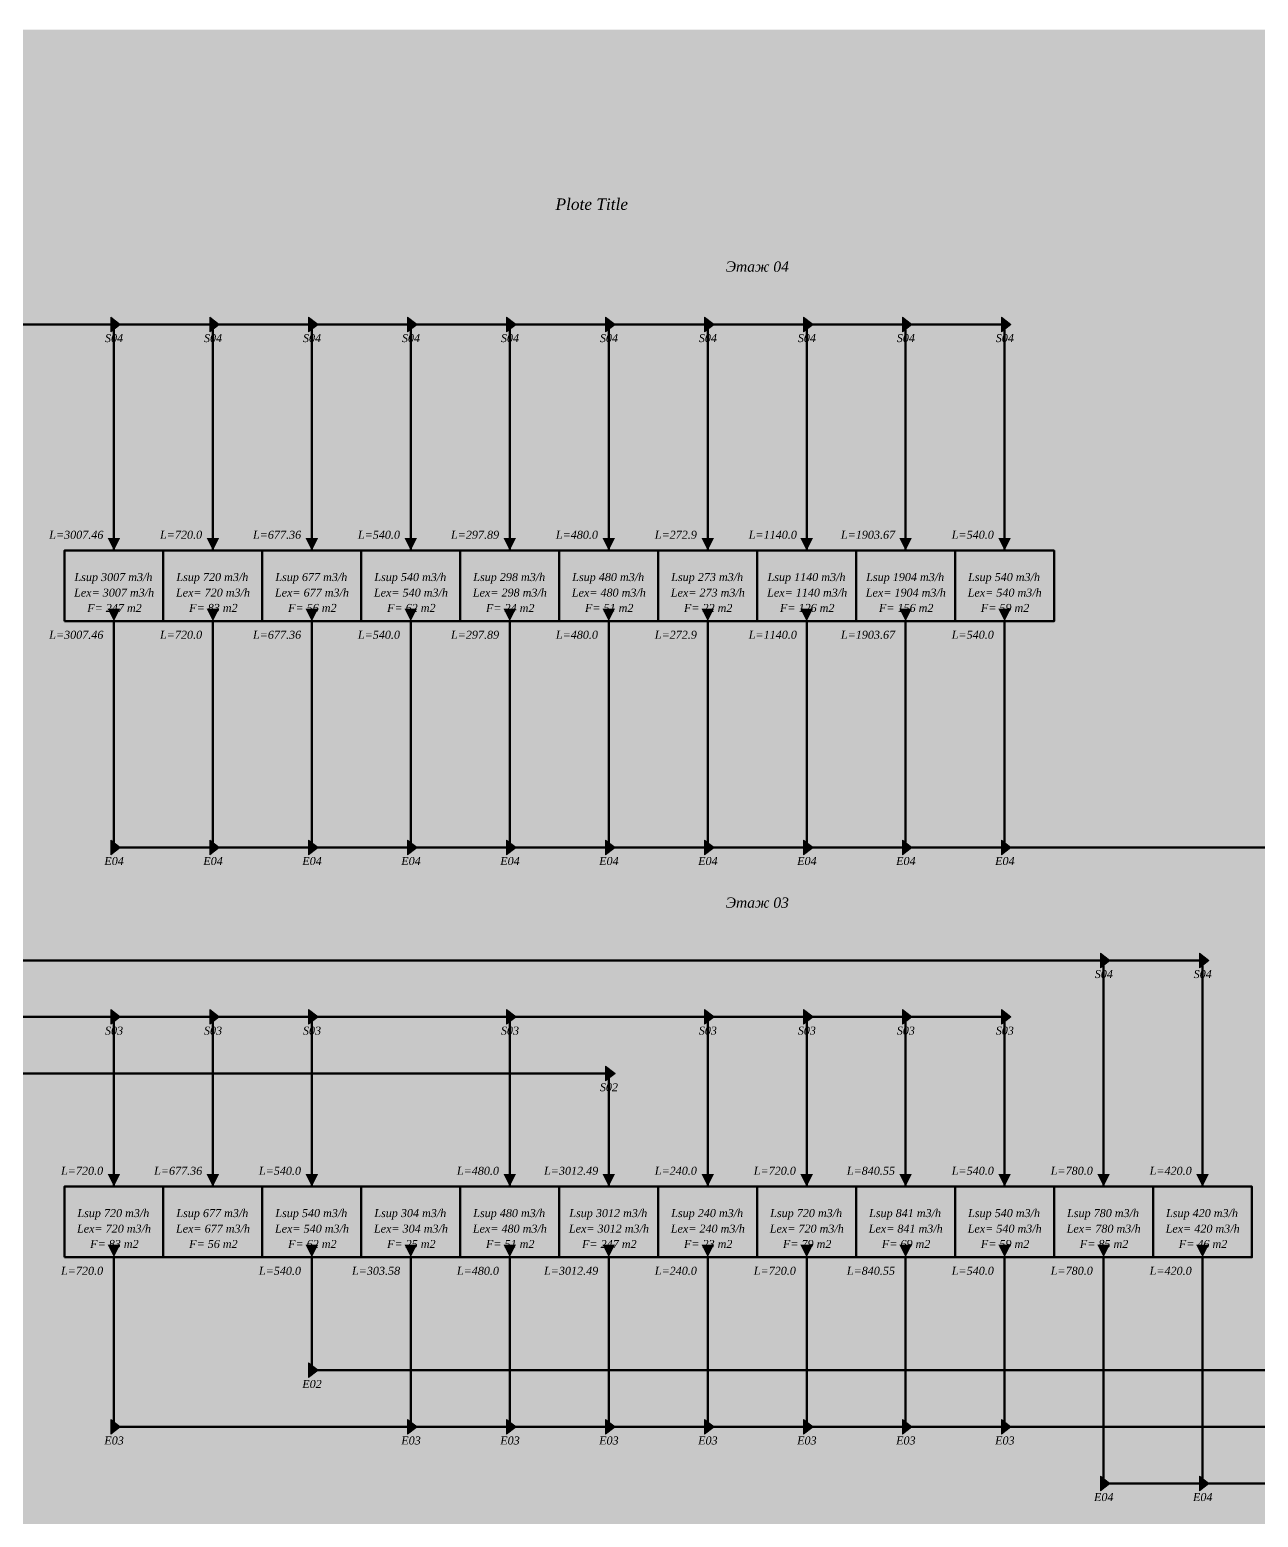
# Model space of a CAD drawing. Header units: inches. Extents: x 2.1 to 38.5, y 13.5 to 49.9.
# Drawn here: x 10.7 to 25.86, y 31.56 to 49.92 of the extents above; entities that cross this region are included whole.
import ezdxf

# ---------------------------------------------------------------- set-up
doc = ezdxf.new("R2010")
doc.units = ezdxf.units.IN
doc.header["$MEASUREMENT"] = 0
doc.layers.add('PDF _Геометрия', color=7, linetype='Continuous')
doc.layers.add('PDF _Текст', color=7, linetype='Continuous')
doc.layers.add('PDF _Сплошная заливка', color=7, linetype='Continuous', true_color=0x00008b)
doc.styles.add('PDF Times New Roman Italic', font='timesi.ttf')

msp = doc.modelspace()

# ---------------------------------------------------------------- hatches: boundary and pattern name
at = {"layer": 'PDF _Сплошная заливка', "transparency": 33554559}
h = msp.add_hatch(color=256, dxfattribs=at)
h.paths.add_polyline_path([(11.664, 43.491), (11.82, 43.491)], flags=0)
h.paths.add_polyline_path([(11.742, 43.491), (11.664, 43.647), (11.82, 43.647)], flags=0)
h = msp.add_hatch(color=256, dxfattribs=at)
h.paths.add_polyline_path([(11.664, 43.491), (11.82, 43.491)], flags=0)
h.paths.add_polyline_path([(11.742, 43.491), (11.664, 43.647), (11.82, 43.647)], flags=0)
h = msp.add_hatch(color=256, dxfattribs=at)
h.paths.add_polyline_path([(12.885, 43.491), (13.041, 43.491)], flags=0)
h.paths.add_polyline_path([(12.963, 43.491), (12.885, 43.647), (13.041, 43.647)], flags=0)
h = msp.add_hatch(color=256, dxfattribs=at)
h.paths.add_polyline_path([(12.885, 43.491), (13.041, 43.491)], flags=0)
h.paths.add_polyline_path([(12.963, 43.491), (12.885, 43.647), (13.041, 43.647)], flags=0)
h = msp.add_hatch(color=256, dxfattribs=at)
h.paths.add_polyline_path([(14.105, 43.491), (14.262, 43.491)], flags=0)
h.paths.add_polyline_path([(14.184, 43.491), (14.105, 43.647), (14.262, 43.647)], flags=0)
h = msp.add_hatch(color=256, dxfattribs=at)
h.paths.add_polyline_path([(14.105, 43.491), (14.262, 43.491)], flags=0)
h.paths.add_polyline_path([(14.184, 43.491), (14.105, 43.647), (14.262, 43.647)], flags=0)
h = msp.add_hatch(color=256, dxfattribs=at)
h.paths.add_polyline_path([(15.326, 43.491), (15.482, 43.491)], flags=0)
h.paths.add_polyline_path([(15.404, 43.491), (15.326, 43.647), (15.482, 43.647)], flags=0)
h = msp.add_hatch(color=256, dxfattribs=at)
h.paths.add_polyline_path([(15.326, 43.491), (15.482, 43.491)], flags=0)
h.paths.add_polyline_path([(15.404, 43.491), (15.326, 43.647), (15.482, 43.647)], flags=0)
h = msp.add_hatch(color=256, dxfattribs=at)
h.paths.add_polyline_path([(16.547, 43.491), (16.703, 43.491)], flags=0)
h.paths.add_polyline_path([(16.625, 43.491), (16.547, 43.647), (16.703, 43.647)], flags=0)
h = msp.add_hatch(color=256, dxfattribs=at)
h.paths.add_polyline_path([(16.547, 43.491), (16.703, 43.491)], flags=0)
h.paths.add_polyline_path([(16.625, 43.491), (16.547, 43.647), (16.703, 43.647)], flags=0)
h = msp.add_hatch(color=256, dxfattribs=at)
h.paths.add_polyline_path([(17.768, 43.491), (17.924, 43.491)], flags=0)
h.paths.add_polyline_path([(17.846, 43.491), (17.768, 43.647), (17.924, 43.647)], flags=0)
h = msp.add_hatch(color=256, dxfattribs=at)
h.paths.add_polyline_path([(17.768, 43.491), (17.924, 43.491)], flags=0)
h.paths.add_polyline_path([(17.846, 43.491), (17.768, 43.647), (17.924, 43.647)], flags=0)
h = msp.add_hatch(color=256, dxfattribs=at)
h.paths.add_polyline_path([(18.989, 43.491), (19.145, 43.491)], flags=0)
h.paths.add_polyline_path([(19.067, 43.491), (18.989, 43.647), (19.145, 43.647)], flags=0)
h = msp.add_hatch(color=256, dxfattribs=at)
h.paths.add_polyline_path([(18.989, 43.491), (19.145, 43.491)], flags=0)
h.paths.add_polyline_path([(19.067, 43.491), (18.989, 43.647), (19.145, 43.647)], flags=0)
h = msp.add_hatch(color=256, dxfattribs=at)
h.paths.add_polyline_path([(20.209, 43.491), (20.366, 43.491)], flags=0)
h.paths.add_polyline_path([(20.288, 43.491), (20.209, 43.647), (20.366, 43.647)], flags=0)
h = msp.add_hatch(color=256, dxfattribs=at)
h.paths.add_polyline_path([(20.209, 43.491), (20.366, 43.491)], flags=0)
h.paths.add_polyline_path([(20.288, 43.491), (20.209, 43.647), (20.366, 43.647)], flags=0)
h = msp.add_hatch(color=256, dxfattribs=at)
h.paths.add_polyline_path([(21.43, 43.491), (21.586, 43.491)], flags=0)
h.paths.add_polyline_path([(21.508, 43.491), (21.43, 43.647), (21.586, 43.647)], flags=0)
h = msp.add_hatch(color=256, dxfattribs=at)
h.paths.add_polyline_path([(21.43, 43.491), (21.586, 43.491)], flags=0)
h.paths.add_polyline_path([(21.508, 43.491), (21.43, 43.647), (21.586, 43.647)], flags=0)
h = msp.add_hatch(color=256, dxfattribs=at)
h.paths.add_polyline_path([(22.651, 43.491), (22.807, 43.491)], flags=0)
h.paths.add_polyline_path([(22.729, 43.491), (22.651, 43.647), (22.807, 43.647)], flags=0)
h = msp.add_hatch(color=256, dxfattribs=at)
h.paths.add_polyline_path([(22.651, 43.491), (22.807, 43.491)], flags=0)
h.paths.add_polyline_path([(22.729, 43.491), (22.651, 43.647), (22.807, 43.647)], flags=0)
at = {"layer": 'PDF _Сплошная заливка', "true_color": 0x8b008b, "transparency": 33554559}
h = msp.add_hatch(color=216, dxfattribs=at)
h.paths.add_polyline_path([(11.664, 42.619), (11.82, 42.619)], flags=0)
h.paths.add_polyline_path([(11.742, 42.619), (11.664, 42.775), (11.82, 42.775)], flags=0)
h = msp.add_hatch(color=216, dxfattribs=at)
h.paths.add_polyline_path([(11.664, 42.619), (11.82, 42.619)], flags=0)
h.paths.add_polyline_path([(11.742, 42.619), (11.664, 42.775), (11.82, 42.775)], flags=0)
h = msp.add_hatch(color=216, dxfattribs=at)
h.paths.add_polyline_path([(12.885, 42.619), (13.041, 42.619)], flags=0)
h.paths.add_polyline_path([(12.963, 42.619), (12.885, 42.775), (13.041, 42.775)], flags=0)
h = msp.add_hatch(color=216, dxfattribs=at)
h.paths.add_polyline_path([(12.885, 42.619), (13.041, 42.619)], flags=0)
h.paths.add_polyline_path([(12.963, 42.619), (12.885, 42.775), (13.041, 42.775)], flags=0)
h = msp.add_hatch(color=216, dxfattribs=at)
h.paths.add_polyline_path([(14.105, 42.619), (14.262, 42.619)], flags=0)
h.paths.add_polyline_path([(14.184, 42.619), (14.105, 42.775), (14.262, 42.775)], flags=0)
h = msp.add_hatch(color=216, dxfattribs=at)
h.paths.add_polyline_path([(14.105, 42.619), (14.262, 42.619)], flags=0)
h.paths.add_polyline_path([(14.184, 42.619), (14.105, 42.775), (14.262, 42.775)], flags=0)
h = msp.add_hatch(color=216, dxfattribs=at)
h.paths.add_polyline_path([(15.326, 42.619), (15.482, 42.619)], flags=0)
h.paths.add_polyline_path([(15.404, 42.619), (15.326, 42.775), (15.482, 42.775)], flags=0)
h = msp.add_hatch(color=216, dxfattribs=at)
h.paths.add_polyline_path([(15.326, 42.619), (15.482, 42.619)], flags=0)
h.paths.add_polyline_path([(15.404, 42.619), (15.326, 42.775), (15.482, 42.775)], flags=0)
h = msp.add_hatch(color=216, dxfattribs=at)
h.paths.add_polyline_path([(16.547, 42.619), (16.703, 42.619)], flags=0)
h.paths.add_polyline_path([(16.625, 42.619), (16.547, 42.775), (16.703, 42.775)], flags=0)
h = msp.add_hatch(color=216, dxfattribs=at)
h.paths.add_polyline_path([(16.547, 42.619), (16.703, 42.619)], flags=0)
h.paths.add_polyline_path([(16.625, 42.619), (16.547, 42.775), (16.703, 42.775)], flags=0)
h = msp.add_hatch(color=216, dxfattribs=at)
h.paths.add_polyline_path([(17.768, 42.619), (17.924, 42.619)], flags=0)
h.paths.add_polyline_path([(17.846, 42.619), (17.768, 42.775), (17.924, 42.775)], flags=0)
h = msp.add_hatch(color=216, dxfattribs=at)
h.paths.add_polyline_path([(17.768, 42.619), (17.924, 42.619)], flags=0)
h.paths.add_polyline_path([(17.846, 42.619), (17.768, 42.775), (17.924, 42.775)], flags=0)
h = msp.add_hatch(color=216, dxfattribs=at)
h.paths.add_polyline_path([(18.989, 42.619), (19.145, 42.619)], flags=0)
h.paths.add_polyline_path([(19.067, 42.619), (18.989, 42.775), (19.145, 42.775)], flags=0)
h = msp.add_hatch(color=216, dxfattribs=at)
h.paths.add_polyline_path([(18.989, 42.619), (19.145, 42.619)], flags=0)
h.paths.add_polyline_path([(19.067, 42.619), (18.989, 42.775), (19.145, 42.775)], flags=0)
h = msp.add_hatch(color=216, dxfattribs=at)
h.paths.add_polyline_path([(20.209, 42.619), (20.366, 42.619)], flags=0)
h.paths.add_polyline_path([(20.288, 42.619), (20.209, 42.775), (20.366, 42.775)], flags=0)
h = msp.add_hatch(color=216, dxfattribs=at)
h.paths.add_polyline_path([(20.209, 42.619), (20.366, 42.619)], flags=0)
h.paths.add_polyline_path([(20.288, 42.619), (20.209, 42.775), (20.366, 42.775)], flags=0)
h = msp.add_hatch(color=216, dxfattribs=at)
h.paths.add_polyline_path([(21.43, 42.619), (21.586, 42.619)], flags=0)
h.paths.add_polyline_path([(21.508, 42.619), (21.43, 42.775), (21.586, 42.775)], flags=0)
h = msp.add_hatch(color=216, dxfattribs=at)
h.paths.add_polyline_path([(21.43, 42.619), (21.586, 42.619)], flags=0)
h.paths.add_polyline_path([(21.508, 42.619), (21.43, 42.775), (21.586, 42.775)], flags=0)
h = msp.add_hatch(color=216, dxfattribs=at)
h.paths.add_polyline_path([(22.651, 42.619), (22.807, 42.619)], flags=0)
h.paths.add_polyline_path([(22.729, 42.619), (22.651, 42.775), (22.807, 42.775)], flags=0)
h = msp.add_hatch(color=216, dxfattribs=at)
h.paths.add_polyline_path([(22.651, 42.619), (22.807, 42.619)], flags=0)
h.paths.add_polyline_path([(22.729, 42.619), (22.651, 42.775), (22.807, 42.775)], flags=0)
at = {"layer": 'PDF _Сплошная заливка', "true_color": 0xffb5c1, "transparency": 33554559}
h = msp.add_hatch(color=231, dxfattribs=at)
h.paths.add_polyline_path([(11.664, 35.643), (11.82, 35.643)], flags=0)
h.paths.add_polyline_path([(11.742, 35.643), (11.664, 35.799), (11.82, 35.799)], flags=0)
h = msp.add_hatch(color=231, dxfattribs=at)
h.paths.add_polyline_path([(11.664, 35.643), (11.82, 35.643)], flags=0)
h.paths.add_polyline_path([(11.742, 35.643), (11.664, 35.799), (11.82, 35.799)], flags=0)
h = msp.add_hatch(color=231, dxfattribs=at)
h.paths.add_polyline_path([(12.885, 35.643), (13.041, 35.643)], flags=0)
h.paths.add_polyline_path([(12.963, 35.643), (12.885, 35.799), (13.041, 35.799)], flags=0)
h = msp.add_hatch(color=231, dxfattribs=at)
h.paths.add_polyline_path([(12.885, 35.643), (13.041, 35.643)], flags=0)
h.paths.add_polyline_path([(12.963, 35.643), (12.885, 35.799), (13.041, 35.799)], flags=0)
h = msp.add_hatch(color=231, dxfattribs=at)
h.paths.add_polyline_path([(14.105, 35.643), (14.262, 35.643)], flags=0)
h.paths.add_polyline_path([(14.184, 35.643), (14.105, 35.799), (14.262, 35.799)], flags=0)
h = msp.add_hatch(color=231, dxfattribs=at)
h.paths.add_polyline_path([(14.105, 35.643), (14.262, 35.643)], flags=0)
h.paths.add_polyline_path([(14.184, 35.643), (14.105, 35.799), (14.262, 35.799)], flags=0)
h = msp.add_hatch(color=231, dxfattribs=at)
h.paths.add_polyline_path([(16.547, 35.643), (16.703, 35.643)], flags=0)
h.paths.add_polyline_path([(16.625, 35.643), (16.547, 35.799), (16.703, 35.799)], flags=0)
h = msp.add_hatch(color=231, dxfattribs=at)
h.paths.add_polyline_path([(16.547, 35.643), (16.703, 35.643)], flags=0)
h.paths.add_polyline_path([(16.625, 35.643), (16.547, 35.799), (16.703, 35.799)], flags=0)
at = {"layer": 'PDF _Сплошная заливка', "true_color": 0x4a0081, "transparency": 33554559}
h = msp.add_hatch(color=196, dxfattribs=at)
h.paths.add_polyline_path([(17.768, 35.643), (17.924, 35.643)], flags=0)
h.paths.add_polyline_path([(17.846, 35.643), (17.768, 35.799), (17.924, 35.799)], flags=0)
h = msp.add_hatch(color=196, dxfattribs=at)
h.paths.add_polyline_path([(17.768, 35.643), (17.924, 35.643)], flags=0)
h.paths.add_polyline_path([(17.846, 35.643), (17.768, 35.799), (17.924, 35.799)], flags=0)
at = {"layer": 'PDF _Сплошная заливка', "true_color": 0xffb5c1, "transparency": 33554559}
h = msp.add_hatch(color=231, dxfattribs=at)
h.paths.add_polyline_path([(18.989, 35.643), (19.145, 35.643)], flags=0)
h.paths.add_polyline_path([(19.067, 35.643), (18.989, 35.799), (19.145, 35.799)], flags=0)
h = msp.add_hatch(color=231, dxfattribs=at)
h.paths.add_polyline_path([(18.989, 35.643), (19.145, 35.643)], flags=0)
h.paths.add_polyline_path([(19.067, 35.643), (18.989, 35.799), (19.145, 35.799)], flags=0)
h = msp.add_hatch(color=231, dxfattribs=at)
h.paths.add_polyline_path([(20.209, 35.643), (20.366, 35.643)], flags=0)
h.paths.add_polyline_path([(20.288, 35.643), (20.209, 35.799), (20.366, 35.799)], flags=0)
h = msp.add_hatch(color=231, dxfattribs=at)
h.paths.add_polyline_path([(20.209, 35.643), (20.366, 35.643)], flags=0)
h.paths.add_polyline_path([(20.288, 35.643), (20.209, 35.799), (20.366, 35.799)], flags=0)
h = msp.add_hatch(color=231, dxfattribs=at)
h.paths.add_polyline_path([(21.43, 35.643), (21.586, 35.643)], flags=0)
h.paths.add_polyline_path([(21.508, 35.643), (21.43, 35.799), (21.586, 35.799)], flags=0)
h = msp.add_hatch(color=231, dxfattribs=at)
h.paths.add_polyline_path([(21.43, 35.643), (21.586, 35.643)], flags=0)
h.paths.add_polyline_path([(21.508, 35.643), (21.43, 35.799), (21.586, 35.799)], flags=0)
h = msp.add_hatch(color=231, dxfattribs=at)
h.paths.add_polyline_path([(22.651, 35.643), (22.807, 35.643)], flags=0)
h.paths.add_polyline_path([(22.729, 35.643), (22.651, 35.799), (22.807, 35.799)], flags=0)
h = msp.add_hatch(color=231, dxfattribs=at)
h.paths.add_polyline_path([(22.651, 35.643), (22.807, 35.643)], flags=0)
h.paths.add_polyline_path([(22.729, 35.643), (22.651, 35.799), (22.807, 35.799)], flags=0)
at = {"layer": 'PDF _Сплошная заливка', "transparency": 33554559}
h = msp.add_hatch(color=256, dxfattribs=at)
h.paths.add_polyline_path([(23.872, 35.643), (24.028, 35.643)], flags=0)
h.paths.add_polyline_path([(23.95, 35.643), (23.872, 35.799), (24.028, 35.799)], flags=0)
h = msp.add_hatch(color=256, dxfattribs=at)
h.paths.add_polyline_path([(23.872, 35.643), (24.028, 35.643)], flags=0)
h.paths.add_polyline_path([(23.95, 35.643), (23.872, 35.799), (24.028, 35.799)], flags=0)
h = msp.add_hatch(color=256, dxfattribs=at)
h.paths.add_polyline_path([(25.092, 35.643), (25.249, 35.643)], flags=0)
h.paths.add_polyline_path([(25.171, 35.643), (25.092, 35.799), (25.249, 35.799)], flags=0)
h = msp.add_hatch(color=256, dxfattribs=at)
h.paths.add_polyline_path([(25.092, 35.643), (25.249, 35.643)], flags=0)
h.paths.add_polyline_path([(25.171, 35.643), (25.092, 35.799), (25.249, 35.799)], flags=0)
at = {"layer": 'PDF _Сплошная заливка', "true_color": 0x008000, "transparency": 33554559}
h = msp.add_hatch(color=96, dxfattribs=at)
h.paths.add_polyline_path([(11.664, 34.771), (11.82, 34.771)], flags=0)
h.paths.add_polyline_path([(11.742, 34.771), (11.664, 34.927), (11.82, 34.927)], flags=0)
h = msp.add_hatch(color=96, dxfattribs=at)
h.paths.add_polyline_path([(11.664, 34.771), (11.82, 34.771)], flags=0)
h.paths.add_polyline_path([(11.742, 34.771), (11.664, 34.927), (11.82, 34.927)], flags=0)
at = {"layer": 'PDF _Сплошная заливка', "transparency": 33554559}
h = msp.add_hatch(color=4, dxfattribs=at)
h.paths.add_polyline_path([(14.105, 34.771), (14.262, 34.771)], flags=0)
h.paths.add_polyline_path([(14.184, 34.771), (14.105, 34.927), (14.262, 34.927)], flags=0)
h = msp.add_hatch(color=4, dxfattribs=at)
h.paths.add_polyline_path([(14.105, 34.771), (14.262, 34.771)], flags=0)
h.paths.add_polyline_path([(14.184, 34.771), (14.105, 34.927), (14.262, 34.927)], flags=0)
at = {"layer": 'PDF _Сплошная заливка', "true_color": 0x008000, "transparency": 33554559}
h = msp.add_hatch(color=96, dxfattribs=at)
h.paths.add_polyline_path([(15.326, 34.771), (15.482, 34.771)], flags=0)
h.paths.add_polyline_path([(15.404, 34.771), (15.326, 34.927), (15.482, 34.927)], flags=0)
h = msp.add_hatch(color=96, dxfattribs=at)
h.paths.add_polyline_path([(15.326, 34.771), (15.482, 34.771)], flags=0)
h.paths.add_polyline_path([(15.404, 34.771), (15.326, 34.927), (15.482, 34.927)], flags=0)
h = msp.add_hatch(color=96, dxfattribs=at)
h.paths.add_polyline_path([(16.547, 34.771), (16.703, 34.771)], flags=0)
h.paths.add_polyline_path([(16.625, 34.771), (16.547, 34.927), (16.703, 34.927)], flags=0)
h = msp.add_hatch(color=96, dxfattribs=at)
h.paths.add_polyline_path([(16.547, 34.771), (16.703, 34.771)], flags=0)
h.paths.add_polyline_path([(16.625, 34.771), (16.547, 34.927), (16.703, 34.927)], flags=0)
h = msp.add_hatch(color=96, dxfattribs=at)
h.paths.add_polyline_path([(17.768, 34.771), (17.924, 34.771)], flags=0)
h.paths.add_polyline_path([(17.846, 34.771), (17.768, 34.927), (17.924, 34.927)], flags=0)
h = msp.add_hatch(color=96, dxfattribs=at)
h.paths.add_polyline_path([(17.768, 34.771), (17.924, 34.771)], flags=0)
h.paths.add_polyline_path([(17.846, 34.771), (17.768, 34.927), (17.924, 34.927)], flags=0)
h = msp.add_hatch(color=96, dxfattribs=at)
h.paths.add_polyline_path([(18.989, 34.771), (19.145, 34.771)], flags=0)
h.paths.add_polyline_path([(19.067, 34.771), (18.989, 34.927), (19.145, 34.927)], flags=0)
h = msp.add_hatch(color=96, dxfattribs=at)
h.paths.add_polyline_path([(18.989, 34.771), (19.145, 34.771)], flags=0)
h.paths.add_polyline_path([(19.067, 34.771), (18.989, 34.927), (19.145, 34.927)], flags=0)
h = msp.add_hatch(color=96, dxfattribs=at)
h.paths.add_polyline_path([(20.209, 34.771), (20.366, 34.771)], flags=0)
h.paths.add_polyline_path([(20.288, 34.771), (20.209, 34.927), (20.366, 34.927)], flags=0)
h = msp.add_hatch(color=96, dxfattribs=at)
h.paths.add_polyline_path([(20.209, 34.771), (20.366, 34.771)], flags=0)
h.paths.add_polyline_path([(20.288, 34.771), (20.209, 34.927), (20.366, 34.927)], flags=0)
h = msp.add_hatch(color=96, dxfattribs=at)
h.paths.add_polyline_path([(21.43, 34.771), (21.586, 34.771)], flags=0)
h.paths.add_polyline_path([(21.508, 34.771), (21.43, 34.927), (21.586, 34.927)], flags=0)
h = msp.add_hatch(color=96, dxfattribs=at)
h.paths.add_polyline_path([(21.43, 34.771), (21.586, 34.771)], flags=0)
h.paths.add_polyline_path([(21.508, 34.771), (21.43, 34.927), (21.586, 34.927)], flags=0)
h = msp.add_hatch(color=96, dxfattribs=at)
h.paths.add_polyline_path([(22.651, 34.771), (22.807, 34.771)], flags=0)
h.paths.add_polyline_path([(22.729, 34.771), (22.651, 34.927), (22.807, 34.927)], flags=0)
h = msp.add_hatch(color=96, dxfattribs=at)
h.paths.add_polyline_path([(22.651, 34.771), (22.807, 34.771)], flags=0)
h.paths.add_polyline_path([(22.729, 34.771), (22.651, 34.927), (22.807, 34.927)], flags=0)
at = {"layer": 'PDF _Сплошная заливка', "true_color": 0x8b008b, "transparency": 33554559}
h = msp.add_hatch(color=216, dxfattribs=at)
h.paths.add_polyline_path([(23.872, 34.771), (24.028, 34.771)], flags=0)
h.paths.add_polyline_path([(23.95, 34.771), (23.872, 34.927), (24.028, 34.927)], flags=0)
h = msp.add_hatch(color=216, dxfattribs=at)
h.paths.add_polyline_path([(23.872, 34.771), (24.028, 34.771)], flags=0)
h.paths.add_polyline_path([(23.95, 34.771), (23.872, 34.927), (24.028, 34.927)], flags=0)
h = msp.add_hatch(color=216, dxfattribs=at)
h.paths.add_polyline_path([(25.092, 34.771), (25.249, 34.771)], flags=0)
h.paths.add_polyline_path([(25.171, 34.771), (25.092, 34.927), (25.249, 34.927)], flags=0)
h = msp.add_hatch(color=216, dxfattribs=at)
h.paths.add_polyline_path([(25.092, 34.771), (25.249, 34.771)], flags=0)
h.paths.add_polyline_path([(25.171, 34.771), (25.092, 34.927), (25.249, 34.927)], flags=0)

# ---------------------------------------------------------------- linework, layer by layer
at = {"layer": 'PDF _Геометрия', "color": 176, "lineweight": 53, "true_color": 0x00008b}
for points in [[(11.742, 43.491), (11.742, 46.281), (8.341, 46.281), (4.853, 46.281), (8.341, 46.281), (4.853, 46.281), (8.341, 46.281), (4.853, 46.281), (8.341, 46.281), (4.853, 46.281), (8.341, 46.281), (4.853, 46.281), (8.341, 46.281), (8.341, 22.737), (23.95, 22.737), (23.95, 19.947)], [(12.963, 43.491), (12.963, 46.281), (8.341, 46.281), (14.184, 46.281), (14.184, 43.491)], [(15.404, 43.491), (15.404, 46.281), (8.341, 46.281), (16.625, 46.281), (16.625, 43.491)], [(17.846, 43.491), (17.846, 46.281), (8.341, 46.281), (19.067, 46.281), (19.067, 43.491)], [(20.288, 43.491), (20.288, 46.281), (8.341, 46.281), (21.508, 46.281), (21.508, 43.491)], [(22.729, 43.491), (22.729, 46.281), (8.341, 46.281)], [(23.95, 35.643), (23.95, 38.433), (8.341, 38.433), (25.171, 38.433), (25.171, 35.643)]]:
    msp.add_lwpolyline(points, dxfattribs=at)
at = {"layer": 'PDF _Геометрия', "color": 250, "lineweight": 15, "true_color": 0x444444}
for points in [[(11.703, 46.371), (11.703, 46.191), (11.82, 46.281)], [(12.924, 46.371), (12.924, 46.191), (13.041, 46.281)], [(14.144, 46.371), (14.144, 46.191), (14.262, 46.281)], [(15.365, 46.371), (15.365, 46.191), (15.482, 46.281)], [(16.586, 46.371), (16.586, 46.191), (16.703, 46.281)], [(17.807, 46.371), (17.807, 46.191), (17.924, 46.281)], [(19.028, 46.371), (19.028, 46.191), (19.145, 46.281)], [(20.248, 46.371), (20.248, 46.191), (20.366, 46.281)], [(21.469, 46.371), (21.469, 46.191), (21.586, 46.281)], [(22.69, 46.371), (22.69, 46.191), (22.807, 46.281)], [(11.703, 39.919), (11.703, 39.738), (11.82, 39.828)], [(12.924, 39.919), (12.924, 39.738), (13.041, 39.828)], [(14.144, 39.919), (14.144, 39.738), (14.262, 39.828)], [(15.365, 39.919), (15.365, 39.738), (15.482, 39.828)], [(16.586, 39.919), (16.586, 39.738), (16.703, 39.828)], [(17.807, 39.919), (17.807, 39.738), (17.924, 39.828)], [(19.028, 39.919), (19.028, 39.738), (19.145, 39.828)], [(20.248, 39.919), (20.248, 39.738), (20.366, 39.828)], [(21.469, 39.919), (21.469, 39.738), (21.586, 39.828)], [(22.69, 39.919), (22.69, 39.738), (22.807, 39.828)], [(23.911, 38.523), (23.911, 38.343), (24.028, 38.433)], [(25.132, 38.523), (25.132, 38.343), (25.249, 38.433)], [(11.703, 37.826), (11.703, 37.645), (11.82, 37.736)], [(12.924, 37.826), (12.924, 37.645), (13.041, 37.736)], [(14.144, 37.826), (14.144, 37.645), (14.262, 37.736)], [(16.586, 37.826), (16.586, 37.645), (16.703, 37.736)], [(19.028, 37.826), (19.028, 37.645), (19.145, 37.736)], [(20.248, 37.826), (20.248, 37.645), (20.366, 37.736)], [(21.469, 37.826), (21.469, 37.645), (21.586, 37.736)], [(22.69, 37.826), (22.69, 37.645), (22.807, 37.736)], [(17.807, 37.128), (17.807, 36.948), (17.924, 37.038)], [(14.144, 33.466), (14.144, 33.285), (14.262, 33.376)], [(11.703, 32.768), (11.703, 32.588), (11.82, 32.678)], [(15.365, 32.768), (15.365, 32.588), (15.482, 32.678)], [(16.586, 32.768), (16.586, 32.588), (16.703, 32.678)], [(17.807, 32.768), (17.807, 32.588), (17.924, 32.678)], [(19.028, 32.768), (19.028, 32.588), (19.145, 32.678)], [(20.248, 32.768), (20.248, 32.588), (20.366, 32.678)], [(21.469, 32.768), (21.469, 32.588), (21.586, 32.678)], [(22.69, 32.768), (22.69, 32.588), (22.807, 32.678)], [(23.911, 32.071), (23.911, 31.89), (24.028, 31.98)], [(25.132, 32.071), (25.132, 31.89), (25.249, 31.98)]]:
    msp.add_lwpolyline(points, close=True, dxfattribs=at)
at = {"layer": 'PDF _Геометрия', "color": 24, "lineweight": 53, "true_color": 0xb12121}
for points in [[(11.131, 42.619), (11.131, 43.491), (12.352, 43.491), (12.352, 42.619)], [(11.131, 42.619), (11.131, 43.491), (12.352, 43.491), (12.352, 42.619)], [(13.573, 42.619), (13.573, 43.491), (14.794, 43.491), (14.794, 42.619)], [(13.573, 42.619), (13.573, 43.491), (14.794, 43.491), (14.794, 42.619)], [(16.015, 42.619), (16.015, 43.491), (17.236, 43.491), (17.236, 42.619)], [(16.015, 42.619), (16.015, 43.491), (17.236, 43.491), (17.236, 42.619)], [(18.456, 42.619), (18.456, 43.491), (19.677, 43.491), (19.677, 42.619)], [(18.456, 42.619), (18.456, 43.491), (19.677, 43.491), (19.677, 42.619)], [(20.898, 42.619), (20.898, 43.491), (22.119, 43.491), (22.119, 42.619)], [(20.898, 42.619), (20.898, 43.491), (22.119, 43.491), (22.119, 42.619)], [(12.352, 34.771), (12.352, 35.643), (13.573, 35.643), (13.573, 34.771)], [(12.352, 34.771), (12.352, 35.643), (13.573, 35.643), (13.573, 34.771)], [(14.794, 34.771), (14.794, 35.643), (16.015, 35.643), (16.015, 34.771)], [(14.794, 34.771), (14.794, 35.643), (16.015, 35.643), (16.015, 34.771)], [(17.236, 34.771), (17.236, 35.643), (18.456, 35.643), (18.456, 34.771)], [(17.236, 34.771), (17.236, 35.643), (18.456, 35.643), (18.456, 34.771)], [(20.898, 34.771), (20.898, 35.643), (22.119, 35.643), (22.119, 34.771)], [(20.898, 34.771), (20.898, 35.643), (22.119, 35.643), (22.119, 34.771)]]:
    msp.add_lwpolyline(points, close=True, dxfattribs=at)
at = {"layer": 'PDF _Геометрия', "color": 176, "lineweight": 53, "true_color": 0x00008b}
for points in [[(12.352, 42.619), (12.352, 43.491), (13.573, 43.491), (13.573, 42.619)], [(12.352, 42.619), (12.352, 43.491), (13.573, 43.491), (13.573, 42.619)], [(14.794, 42.619), (14.794, 43.491), (16.015, 43.491), (16.015, 42.619)], [(14.794, 42.619), (14.794, 43.491), (16.015, 43.491), (16.015, 42.619)], [(17.236, 42.619), (17.236, 43.491), (18.456, 43.491), (18.456, 42.619)], [(17.236, 42.619), (17.236, 43.491), (18.456, 43.491), (18.456, 42.619)], [(19.677, 42.619), (19.677, 43.491), (20.898, 43.491), (20.898, 42.619)], [(19.677, 42.619), (19.677, 43.491), (20.898, 43.491), (20.898, 42.619)], [(22.119, 42.619), (22.119, 43.491), (23.339, 43.491), (23.339, 42.619)], [(22.119, 42.619), (22.119, 43.491), (23.339, 43.491), (23.339, 42.619)], [(11.131, 34.771), (11.131, 35.643), (12.352, 35.643), (12.352, 34.771)], [(11.131, 34.771), (11.131, 35.643), (12.352, 35.643), (12.352, 34.771)], [(13.573, 34.771), (13.573, 35.643), (14.794, 35.643), (14.794, 34.771)], [(13.573, 34.771), (13.573, 35.643), (14.794, 35.643), (14.794, 34.771)], [(16.015, 34.771), (16.015, 35.643), (17.236, 35.643), (17.236, 34.771)], [(16.015, 34.771), (16.015, 35.643), (17.236, 35.643), (17.236, 34.771)], [(18.456, 34.771), (18.456, 35.643), (19.677, 35.643), (19.677, 34.771)], [(18.456, 34.771), (18.456, 35.643), (19.677, 35.643), (19.677, 34.771)], [(19.677, 34.771), (19.677, 35.643), (20.898, 35.643), (20.898, 34.771)], [(19.677, 34.771), (19.677, 35.643), (20.898, 35.643), (20.898, 34.771)], [(22.119, 34.771), (22.119, 35.643), (23.339, 35.643), (23.339, 34.771)], [(22.119, 34.771), (22.119, 35.643), (23.339, 35.643), (23.339, 34.771)], [(23.339, 34.771), (23.339, 35.643), (24.56, 35.643), (24.56, 34.771)], [(23.339, 34.771), (23.339, 35.643), (24.56, 35.643), (24.56, 34.771)], [(24.56, 34.771), (24.56, 35.643), (25.781, 35.643), (25.781, 34.771)], [(24.56, 34.771), (24.56, 35.643), (25.781, 35.643), (25.781, 34.771)]]:
    msp.add_lwpolyline(points, close=True, dxfattribs=at)
at = {"layer": 'PDF _Геометрия', "color": 216, "lineweight": 53, "true_color": 0x8b008b}
for points in [[(11.742, 42.619), (11.742, 39.828), (31.013, 39.828), (31.013, 16.284), (23.95, 16.284), (23.95, 19.075)], [(12.963, 42.619), (12.963, 39.828), (31.013, 39.828), (14.184, 39.828), (14.184, 42.619)], [(15.404, 42.619), (15.404, 39.828), (31.013, 39.828), (16.625, 39.828), (16.625, 42.619)], [(17.846, 42.619), (17.846, 39.828), (31.013, 39.828), (19.067, 39.828), (19.067, 42.619)], [(20.288, 42.619), (20.288, 39.828), (31.013, 39.828), (21.508, 39.828), (21.508, 42.619)], [(22.729, 42.619), (22.729, 39.828), (31.013, 39.828)], [(23.95, 34.771), (23.95, 31.98), (31.013, 31.98), (34.501, 31.98), (31.013, 31.98), (25.171, 31.98), (25.171, 34.771)]]:
    msp.add_lwpolyline(points, dxfattribs=at)
at = {"layer": 'PDF _Геометрия', "color": 231, "lineweight": 53, "true_color": 0xffb5c1}
for points in [[(11.742, 35.643), (11.742, 37.736), (9.039, 37.736), (5.551, 37.736), (9.039, 37.736), (5.551, 37.736), (9.039, 37.736), (5.551, 37.736), (9.039, 37.736), (5.551, 37.736), (9.039, 37.736), (12.963, 37.736), (12.963, 35.643)], [(14.184, 35.643), (14.184, 37.736), (9.039, 37.736), (16.625, 37.736), (16.625, 35.643)], [(19.067, 35.643), (19.067, 37.736), (9.039, 37.736), (20.288, 37.736), (20.288, 35.643)], [(21.508, 35.643), (21.508, 37.736), (9.039, 37.736), (22.729, 37.736), (22.729, 35.643)]]:
    msp.add_lwpolyline(points, dxfattribs=at)
at = {"layer": 'PDF _Геометрия', "color": 196, "lineweight": 53, "true_color": 0x4a0081}
msp.add_lwpolyline([(17.846, 35.643), (17.846, 37.038), (9.736, 37.038), (9.736, 21.342), (12.963, 21.342), (12.963, 19.947)], dxfattribs=at)
at = {"layer": 'PDF _Геометрия', "color": 4, "lineweight": 53}
msp.add_lwpolyline([(14.184, 34.771), (14.184, 33.376), (29.618, 33.376), (29.618, 17.68), (11.742, 17.68), (11.742, 19.075)], dxfattribs=at)
at = {"layer": 'PDF _Геометрия', "color": 96, "lineweight": 53, "true_color": 0x008000}
for points in [[(11.742, 34.771), (11.742, 32.678), (30.315, 32.678), (33.803, 32.678), (30.315, 32.678), (33.803, 32.678), (30.315, 32.678), (33.803, 32.678), (30.315, 32.678), (33.803, 32.678), (30.315, 32.678), (15.404, 32.678), (15.404, 34.771)], [(16.625, 34.771), (16.625, 32.678), (30.315, 32.678), (17.846, 32.678), (17.846, 34.771)], [(19.067, 34.771), (19.067, 32.678), (30.315, 32.678), (20.288, 32.678), (20.288, 34.771)], [(21.508, 34.771), (21.508, 32.678), (30.315, 32.678), (22.729, 32.678), (22.729, 34.771)]]:
    msp.add_lwpolyline(points, dxfattribs=at)
at = {"layer": 'PDF _Сплошная заливка', "color": 7, "lineweight": 25, "true_color": 0xffffff, "transparency": 33554559}
msp.add_solid([(2.083, 49.917), (38.542, 49.917), (2.083, 13.458), (38.542, 13.458)], dxfattribs=at)
at = {"layer": 'PDF _Сплошная заливка', "lineweight": 25, "transparency": 33554559}
for points in [[(11.703, 46.371), (11.703, 46.191), (11.82, 46.281)], [(12.924, 46.371), (12.924, 46.191), (13.041, 46.281)], [(14.144, 46.371), (14.144, 46.191), (14.262, 46.281)], [(15.365, 46.371), (15.365, 46.191), (15.482, 46.281)], [(16.586, 46.371), (16.586, 46.191), (16.703, 46.281)], [(17.807, 46.371), (17.807, 46.191), (17.924, 46.281)], [(19.028, 46.371), (19.028, 46.191), (19.145, 46.281)], [(20.248, 46.371), (20.248, 46.191), (20.366, 46.281)], [(21.469, 46.371), (21.469, 46.191), (21.586, 46.281)], [(22.69, 46.371), (22.69, 46.191), (22.807, 46.281)], [(23.911, 38.523), (23.911, 38.343), (24.028, 38.433)], [(25.132, 38.523), (25.132, 38.343), (25.249, 38.433)]]:
    msp.add_solid(points, dxfattribs=at)
at = {"layer": 'PDF _Сплошная заливка', "color": 24, "lineweight": 53, "true_color": 0xb12121, "transparency": 33554559}
for points in [[(11.131, 43.491), (12.352, 43.491), (11.131, 42.619), (12.352, 42.619)], [(11.131, 43.491), (12.352, 43.491), (11.131, 42.619), (12.352, 42.619)], [(13.573, 43.491), (14.794, 43.491), (13.573, 42.619), (14.794, 42.619)], [(13.573, 43.491), (14.794, 43.491), (13.573, 42.619), (14.794, 42.619)], [(16.015, 43.491), (17.236, 43.491), (16.015, 42.619), (17.236, 42.619)], [(16.015, 43.491), (17.236, 43.491), (16.015, 42.619), (17.236, 42.619)], [(18.456, 43.491), (19.677, 43.491), (18.456, 42.619), (19.677, 42.619)], [(18.456, 43.491), (19.677, 43.491), (18.456, 42.619), (19.677, 42.619)], [(20.898, 43.491), (22.119, 43.491), (20.898, 42.619), (22.119, 42.619)], [(20.898, 43.491), (22.119, 43.491), (20.898, 42.619), (22.119, 42.619)], [(12.352, 35.643), (13.573, 35.643), (12.352, 34.771), (13.573, 34.771)], [(12.352, 35.643), (13.573, 35.643), (12.352, 34.771), (13.573, 34.771)], [(14.794, 35.643), (16.015, 35.643), (14.794, 34.771), (16.015, 34.771)], [(14.794, 35.643), (16.015, 35.643), (14.794, 34.771), (16.015, 34.771)], [(17.236, 35.643), (18.456, 35.643), (17.236, 34.771), (18.456, 34.771)], [(17.236, 35.643), (18.456, 35.643), (17.236, 34.771), (18.456, 34.771)], [(20.898, 35.643), (22.119, 35.643), (20.898, 34.771), (22.119, 34.771)], [(20.898, 35.643), (22.119, 35.643), (20.898, 34.771), (22.119, 34.771)]]:
    msp.add_solid(points, dxfattribs=at)
at = {"layer": 'PDF _Сплошная заливка', "lineweight": 53, "transparency": 33554559}
for points in [[(12.352, 43.491), (13.573, 43.491), (12.352, 42.619), (13.573, 42.619)], [(12.352, 43.491), (13.573, 43.491), (12.352, 42.619), (13.573, 42.619)], [(14.794, 43.491), (16.015, 43.491), (14.794, 42.619), (16.015, 42.619)], [(14.794, 43.491), (16.015, 43.491), (14.794, 42.619), (16.015, 42.619)], [(17.236, 43.491), (18.456, 43.491), (17.236, 42.619), (18.456, 42.619)], [(17.236, 43.491), (18.456, 43.491), (17.236, 42.619), (18.456, 42.619)], [(19.677, 43.491), (20.898, 43.491), (19.677, 42.619), (20.898, 42.619)], [(19.677, 43.491), (20.898, 43.491), (19.677, 42.619), (20.898, 42.619)], [(22.119, 43.491), (23.339, 43.491), (22.119, 42.619), (23.339, 42.619)], [(22.119, 43.491), (23.339, 43.491), (22.119, 42.619), (23.339, 42.619)], [(11.131, 35.643), (12.352, 35.643), (11.131, 34.771), (12.352, 34.771)], [(11.131, 35.643), (12.352, 35.643), (11.131, 34.771), (12.352, 34.771)], [(13.573, 35.643), (14.794, 35.643), (13.573, 34.771), (14.794, 34.771)], [(13.573, 35.643), (14.794, 35.643), (13.573, 34.771), (14.794, 34.771)], [(16.015, 35.643), (17.236, 35.643), (16.015, 34.771), (17.236, 34.771)], [(16.015, 35.643), (17.236, 35.643), (16.015, 34.771), (17.236, 34.771)], [(18.456, 35.643), (19.677, 35.643), (18.456, 34.771), (19.677, 34.771)], [(18.456, 35.643), (19.677, 35.643), (18.456, 34.771), (19.677, 34.771)], [(19.677, 35.643), (20.898, 35.643), (19.677, 34.771), (20.898, 34.771)], [(19.677, 35.643), (20.898, 35.643), (19.677, 34.771), (20.898, 34.771)], [(22.119, 35.643), (23.339, 35.643), (22.119, 34.771), (23.339, 34.771)], [(22.119, 35.643), (23.339, 35.643), (22.119, 34.771), (23.339, 34.771)], [(23.339, 35.643), (24.56, 35.643), (23.339, 34.771), (24.56, 34.771)], [(23.339, 35.643), (24.56, 35.643), (23.339, 34.771), (24.56, 34.771)], [(24.56, 35.643), (25.781, 35.643), (24.56, 34.771), (25.781, 34.771)], [(24.56, 35.643), (25.781, 35.643), (24.56, 34.771), (25.781, 34.771)]]:
    msp.add_solid(points, dxfattribs=at)
at = {"layer": 'PDF _Сплошная заливка', "color": 216, "lineweight": 25, "true_color": 0x8b008b, "transparency": 33554559}
for points in [[(11.703, 39.919), (11.703, 39.738), (11.82, 39.828)], [(12.924, 39.919), (12.924, 39.738), (13.041, 39.828)], [(14.144, 39.919), (14.144, 39.738), (14.262, 39.828)], [(15.365, 39.919), (15.365, 39.738), (15.482, 39.828)], [(16.586, 39.919), (16.586, 39.738), (16.703, 39.828)], [(17.807, 39.919), (17.807, 39.738), (17.924, 39.828)], [(19.028, 39.919), (19.028, 39.738), (19.145, 39.828)], [(20.248, 39.919), (20.248, 39.738), (20.366, 39.828)], [(21.469, 39.919), (21.469, 39.738), (21.586, 39.828)], [(22.69, 39.919), (22.69, 39.738), (22.807, 39.828)], [(23.911, 32.071), (23.911, 31.89), (24.028, 31.98)], [(25.132, 32.071), (25.132, 31.89), (25.249, 31.98)]]:
    msp.add_solid(points, dxfattribs=at)
at = {"layer": 'PDF _Сплошная заливка', "color": 231, "lineweight": 25, "true_color": 0xffb5c1, "transparency": 33554559}
for points in [[(11.703, 37.826), (11.703, 37.645), (11.82, 37.736)], [(12.924, 37.826), (12.924, 37.645), (13.041, 37.736)], [(14.144, 37.826), (14.144, 37.645), (14.262, 37.736)], [(16.586, 37.826), (16.586, 37.645), (16.703, 37.736)], [(19.028, 37.826), (19.028, 37.645), (19.145, 37.736)], [(20.248, 37.826), (20.248, 37.645), (20.366, 37.736)], [(21.469, 37.826), (21.469, 37.645), (21.586, 37.736)], [(22.69, 37.826), (22.69, 37.645), (22.807, 37.736)]]:
    msp.add_solid(points, dxfattribs=at)
at = {"layer": 'PDF _Сплошная заливка', "color": 196, "lineweight": 25, "true_color": 0x4a0081, "transparency": 33554559}
msp.add_solid([(17.807, 37.128), (17.807, 36.948), (17.924, 37.038)], dxfattribs=at)
at = {"layer": 'PDF _Сплошная заливка', "color": 4, "lineweight": 25, "transparency": 33554559}
msp.add_solid([(14.144, 33.466), (14.144, 33.285), (14.262, 33.376)], dxfattribs=at)
at = {"layer": 'PDF _Сплошная заливка', "color": 96, "lineweight": 25, "true_color": 0x008000, "transparency": 33554559}
for points in [[(11.703, 32.768), (11.703, 32.588), (11.82, 32.678)], [(15.365, 32.768), (15.365, 32.588), (15.482, 32.678)], [(16.586, 32.768), (16.586, 32.588), (16.703, 32.678)], [(17.807, 32.768), (17.807, 32.588), (17.924, 32.678)], [(19.028, 32.768), (19.028, 32.588), (19.145, 32.678)], [(20.248, 32.768), (20.248, 32.588), (20.366, 32.678)], [(21.469, 32.768), (21.469, 32.588), (21.586, 32.678)], [(22.69, 32.768), (22.69, 32.588), (22.807, 32.678)]]:
    msp.add_solid(points, dxfattribs=at)

# ---------------------------------------------------------------- texts
at = {"layer": 'PDF _Текст', "color": 149, "true_color": 0x293f5e, "insert": (17.19, 47.692), "char_height": 0.14109, "attachment_point": 7, "style": 'PDF Times New Roman Italic'}
msp.add_mtext('Plote Title', dxfattribs=at)
at = {"layer": 'PDF _Текст', "attachment_point": 7, "style": 'PDF Times New Roman Italic'}
for s, insert, char_height in [('Этаж 04', (19.29, 46.929), 0.127), ('Lsup 3007 m3/h', (11.256, 43.082), 0.09877), ('Lsup 720 m3/h', (12.513, 43.082), 0.09877), ('Lsup 677 m3/h', (13.734, 43.082), 0.09877), ('Lsup 540 m3/h', (14.955, 43.082), 0.09877), ('Lsup 298 m3/h', (16.175, 43.082), 0.09877), ('Lsup 480 m3/h', (17.396, 43.082), 0.09877), ('Lsup 273 m3/h', (18.617, 43.082), 0.09877), ('Lsup 1140 m3/h', (19.805, 43.082), 0.09877), ('Lsup 1904 m3/h', (21.022, 43.082), 0.09877), ('Lsup 540 m3/h', (22.279, 43.082), 0.09877), ('Lex= 3007 m3/h', (11.251, 42.921), 0.09877), ('Lex= 720 m3/h', (12.508, 42.921), 0.09877), ('Lex= 677 m3/h', (13.729, 42.921), 0.09877), ('Lex= 540 m3/h', (14.95, 42.921), 0.09877), ('Lex= 298 m3/h', (16.17, 42.921), 0.09877), ('Lex= 480 m3/h', (17.391, 42.921), 0.09877), ('Lex= 273 m3/h', (18.612, 42.921), 0.09877), ('Lex= 1140 m3/h', (19.8, 42.921), 0.09877), ('Lex= 1904 m3/h', (21.017, 42.921), 0.09877), ('Lex= 540 m3/h', (22.274, 42.921), 0.09877), ('F= 247 m2', (11.413, 42.732), 0.0988), ('F= 83 m2', (12.67, 42.732), 0.0988), ('F= 56 m2', (13.891, 42.732), 0.0988), ('F= 62 m2', (15.112, 42.732), 0.0988), ('F= 24 m2', (16.332, 42.732), 0.0988), ('F= 51 m2', (17.553, 42.732), 0.0988), ('F= 22 m2', (18.774, 42.733), 0.0988), ('F= 126 m2', (19.958, 42.732), 0.0988), ('F= 156 m2', (21.179, 42.732), 0.0988), ('F= 59 m2', (22.436, 42.732), 0.0988), ('Этаж 03', (19.29, 39.081), 0.127), ('Lsup 720 m3/h', (11.292, 35.234), 0.09877), ('Lsup 677 m3/h', (12.513, 35.234), 0.09877), ('Lsup 540 m3/h', (13.734, 35.234), 0.09877), ('Lsup 304 m3/h', (14.955, 35.234), 0.09877), ('Lsup 480 m3/h', (16.175, 35.234), 0.09877), ('Lsup 3012 m3/h', (17.36, 35.234), 0.09877), ('Lsup 240 m3/h', (18.617, 35.234), 0.09877), ('Lsup 720 m3/h', (19.838, 35.234), 0.09877), ('Lsup 841 m3/h', (21.058, 35.234), 0.09877), ('Lsup 540 m3/h', (22.279, 35.234), 0.09877), ('Lsup 780 m3/h', (23.5, 35.234), 0.09877), ('Lsup 420 m3/h', (24.721, 35.234), 0.09877), ('Lex= 720 m3/h', (11.287, 35.073), 0.09877), ('Lex= 677 m3/h', (12.508, 35.073), 0.09877), ('Lex= 540 m3/h', (13.729, 35.073), 0.09877), ('Lex= 304 m3/h', (14.95, 35.073), 0.09877), ('Lex= 480 m3/h', (16.17, 35.073), 0.09877), ('Lex= 3012 m3/h', (17.355, 35.073), 0.09877), ('Lex= 240 m3/h', (18.612, 35.073), 0.09877), ('Lex= 720 m3/h', (19.833, 35.073), 0.09877), ('Lex= 841 m3/h', (21.053, 35.073), 0.09877), ('Lex= 540 m3/h', (22.274, 35.073), 0.09877), ('Lex= 780 m3/h', (23.495, 35.073), 0.09877), ('Lex= 420 m3/h', (24.716, 35.073), 0.09877), ('F= 83 m2', (11.449, 34.884), 0.0988), ('F= 56 m2', (12.67, 34.884), 0.0988), ('F= 62 m2', (13.891, 34.884), 0.0988), ('F= 25 m2', (15.112, 34.884), 0.0988), ('F= 51 m2', (16.332, 34.884), 0.0988), ('F= 247 m2', (17.517, 34.884), 0.0988), ('F= 23 m2', (18.774, 34.884), 0.0988), ('F= 79 m2', (19.995, 34.884), 0.0988), ('F= 69 m2', (21.215, 34.884), 0.0988), ('F= 59 m2', (22.436, 34.884), 0.0988), ('F= 85 m2', (23.657, 34.884), 0.0988), ('F= 46 m2', (24.878, 34.884), 0.0988)]:
    msp.add_mtext(s, dxfattribs=dict(at, insert=insert, char_height=char_height))
at = {"layer": 'PDF _Текст', "color": 176, "true_color": 0x00008b, "char_height": 0.0988, "attachment_point": 7, "style": 'PDF Times New Roman Italic'}
for s, insert in [('S04', (11.632, 46.061)), ('S04', (12.853, 46.061)), ('S04', (14.074, 46.061)), ('S04', (15.295, 46.061)), ('S04', (16.516, 46.061)), ('S04', (17.737, 46.061)), ('S04', (18.957, 46.061)), ('S04', (20.178, 46.061)), ('S04', (21.399, 46.061)), ('S04', (22.62, 46.061)), ('L=3007.46', (10.944, 43.634)), ('L=720.0', (12.311, 43.634)), ('L=677.36', (13.458, 43.634)), ('L=540.0', (14.752, 43.634)), ('L=297.89', (15.9, 43.634)), ('L=480.0', (17.194, 43.634)), ('L=272.9', (18.414, 43.634)), ('L=1140.0', (19.573, 43.634)), ('L=1903.67', (20.71, 43.634)), ('L=540.0', (22.077, 43.634)), ('S04', (23.841, 38.214)), ('S04', (25.061, 38.214)), ('L=780.0', (23.298, 35.786)), ('L=420.0', (24.518, 35.786))]:
    msp.add_mtext(s, dxfattribs=dict(at, insert=insert))
at = {"layer": 'PDF _Текст', "color": 216, "true_color": 0x8b008b, "char_height": 0.0988, "attachment_point": 7, "style": 'PDF Times New Roman Italic'}
for s, insert in [('L=3007.46', (10.944, 42.4)), ('L=720.0', (12.311, 42.4)), ('L=677.36', (13.458, 42.4)), ('L=540.0', (14.752, 42.4)), ('L=297.89', (15.9, 42.4)), ('L=480.0', (17.194, 42.4)), ('L=272.9', (18.414, 42.4)), ('L=1140.0', (19.573, 42.4)), ('L=1903.67', (20.71, 42.4)), ('L=540.0', (22.077, 42.4)), ('E04', (11.624, 39.609)), ('E04', (12.845, 39.609)), ('E04', (14.066, 39.609)), ('E04', (15.287, 39.609)), ('E04', (16.508, 39.609)), ('E04', (17.728, 39.609)), ('E04', (18.949, 39.609)), ('E04', (20.17, 39.609)), ('E04', (21.391, 39.609)), ('E04', (22.612, 39.609)), ('L=780.0', (23.298, 34.552)), ('L=420.0', (24.518, 34.552)), ('E04', (23.832, 31.761)), ('E04', (25.053, 31.761))]:
    msp.add_mtext(s, dxfattribs=dict(at, insert=insert))
at = {"layer": 'PDF _Текст', "color": 231, "true_color": 0xffb5c1, "char_height": 0.0988, "attachment_point": 7, "style": 'PDF Times New Roman Italic'}
for s, insert in [('S03', (11.632, 37.516)), ('S03', (12.853, 37.516)), ('S03', (14.074, 37.516)), ('S03', (16.516, 37.516)), ('S03', (18.957, 37.516)), ('S03', (20.178, 37.516)), ('S03', (21.399, 37.516)), ('S03', (22.62, 37.516)), ('L=720.0', (11.09, 35.786)), ('L=677.36', (12.238, 35.786)), ('L=540.0', (13.531, 35.786)), ('L=480.0', (15.973, 35.786)), ('L=240.0', (18.414, 35.786)), ('L=720.0', (19.635, 35.786)), ('L=840.55', (20.783, 35.786)), ('L=540.0', (22.077, 35.786))]:
    msp.add_mtext(s, dxfattribs=dict(at, insert=insert))
at = {"layer": 'PDF _Текст', "color": 196, "true_color": 0x4a0081, "char_height": 0.0988, "attachment_point": 7, "style": 'PDF Times New Roman Italic'}
for s, insert in [('S02', (17.737, 36.818)), ('L=3012.49', (17.048, 35.786))]:
    msp.add_mtext(s, dxfattribs=dict(at, insert=insert))
at = {"layer": 'PDF _Текст', "color": 96, "true_color": 0x008000, "char_height": 0.0988, "attachment_point": 7, "style": 'PDF Times New Roman Italic'}
for s, insert in [('L=720.0', (11.09, 34.552)), ('L=303.58', (14.679, 34.552)), ('L=480.0', (15.973, 34.552)), ('L=3012.49', (17.048, 34.552)), ('L=240.0', (18.414, 34.552)), ('L=720.0', (19.635, 34.552)), ('L=840.55', (20.783, 34.552)), ('L=540.0', (22.077, 34.552)), ('E03', (11.624, 32.459)), ('E03', (15.287, 32.459)), ('E03', (16.508, 32.459)), ('E03', (17.728, 32.459)), ('E03', (18.949, 32.459)), ('E03', (20.17, 32.459)), ('E03', (21.391, 32.459)), ('E03', (22.612, 32.459))]:
    msp.add_mtext(s, dxfattribs=dict(at, insert=insert))
at = {"layer": 'PDF _Текст', "color": 4, "char_height": 0.0988, "attachment_point": 7, "style": 'PDF Times New Roman Italic'}
for s, insert in [('L=540.0', (13.531, 34.552)), ('E02', (14.066, 33.156))]:
    msp.add_mtext(s, dxfattribs=dict(at, insert=insert))

doc.saveas('drawing.dxf')
